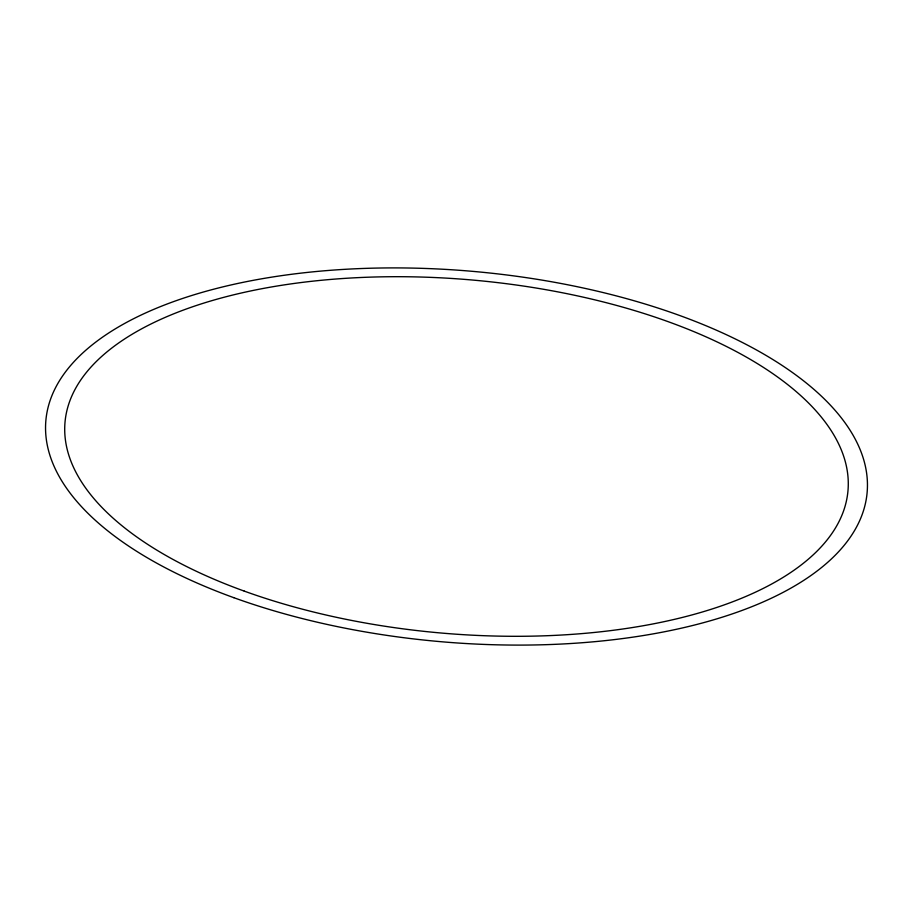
<?xml version="1.0" encoding="UTF-8"?>
<svg xmlns="http://www.w3.org/2000/svg" width="913" height="913" viewBox="0 0 913 913"><rect width="100%" height="100%" fill="white"/><g stroke="black" fill="none" stroke-linecap="round" stroke-linejoin="round"><path stroke-width="1.37" d="M233.854 597.695A412.208 185.853 5 0 0 866.962 494.184A412.208 185.853 5 0 0 268.684 277.62A412.208 185.853 5 0 0 233.854 597.695M244.25 591.11A392.967 177.179 5 0 0 847.812 492.427A392.967 177.179 5 0 0 277.449 285.963A392.967 177.179 5 0 0 244.25 591.11"/></g></svg>
